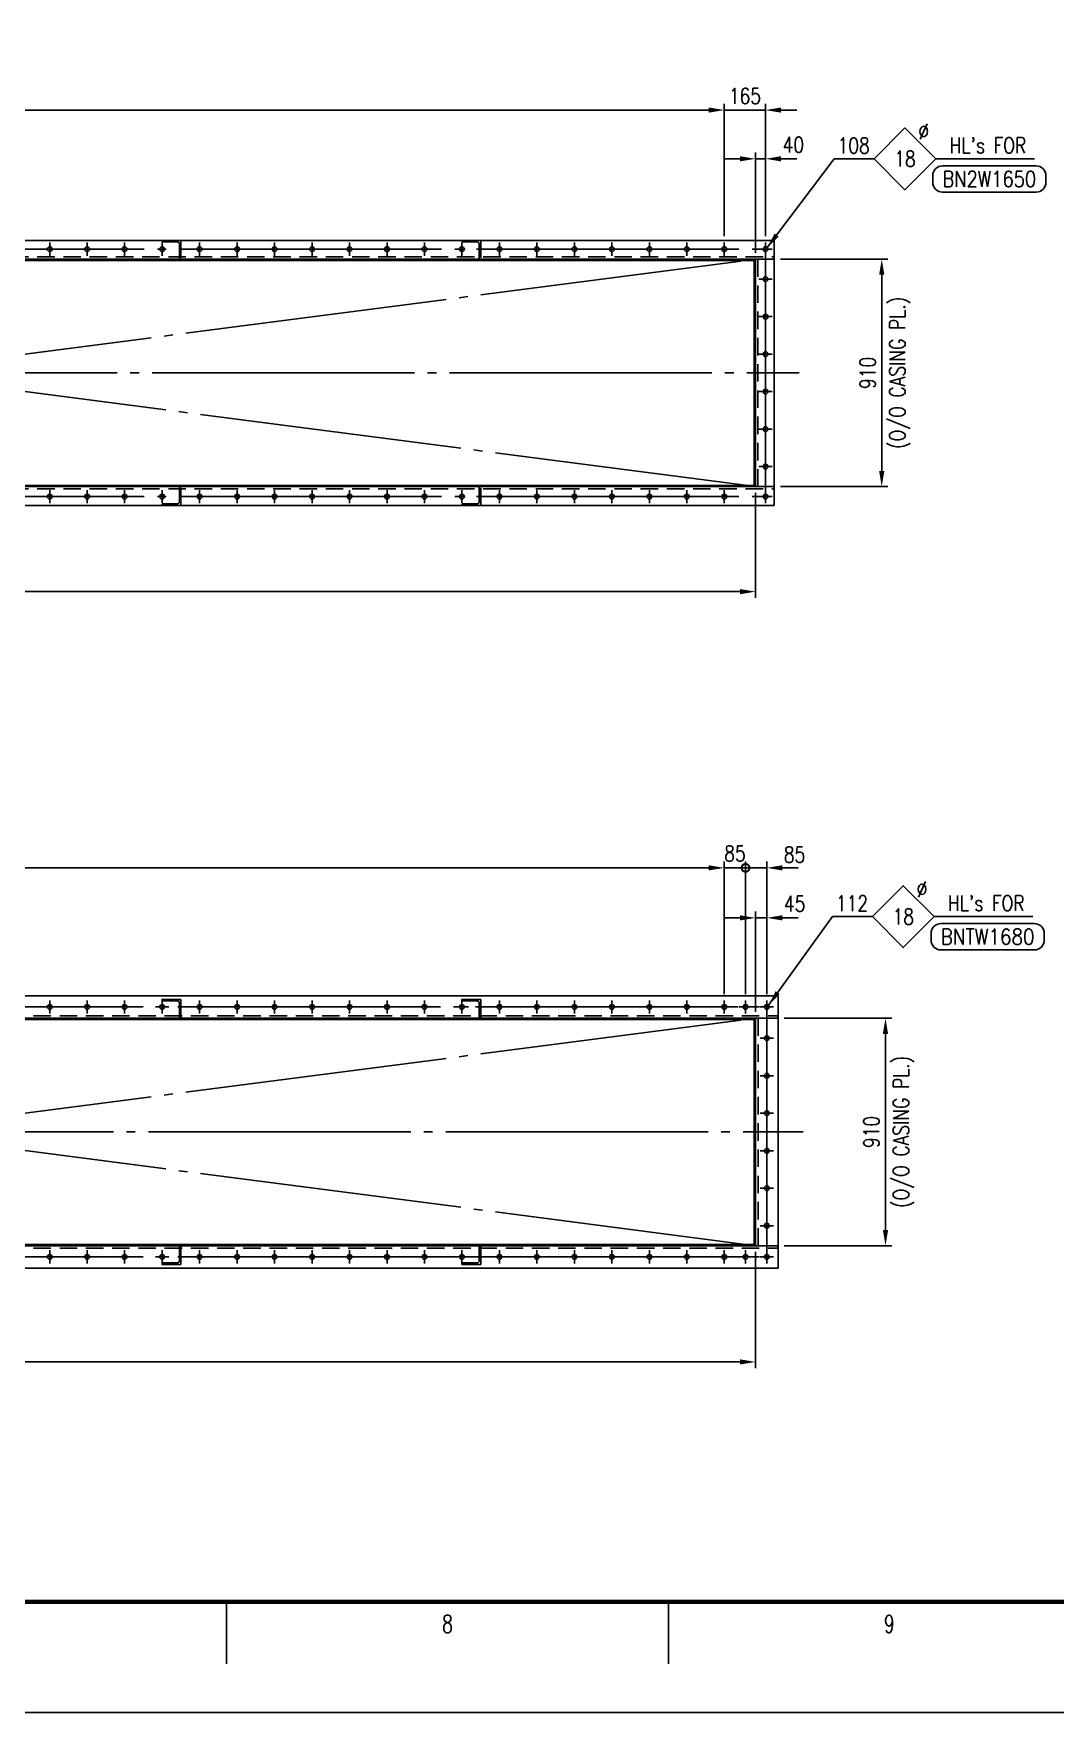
# Model space of a CAD drawing. Header units: millimetres. Extents: x 0 to 134087, y -49114 to 20834.
# Drawn here: x 59088 to 63177, y -48879 to -42163 of the extents above; entities that cross this region are included whole.
import ezdxf
from ezdxf.enums import TextEntityAlignment as Align

# ---------------------------------------------------------------- set-up
doc = ezdxf.new("R2010")
doc.units = ezdxf.units.MM
doc.header["$LTSCALE"] = 35
doc.linetypes.add('JNK-CENTER', pattern=[34, 30, -1.5, 1, -1.5])
doc.linetypes.add('JNK-HIDDEN', pattern=[3, 2, -1])
for name, color, linetype in [('CEN-R', 1, 'JNK-CENTER'), ('CON-G', 3, 'Continuous'), ('CON-W', 7, 'Continuous'), ('CON-Y', 2, 'Continuous'), ('Dim-W', 7, 'Continuous'), ('HID-Y', 2, 'JNK-HIDDEN'), ('STL-OBJT', 7, 'Continuous')]:
    doc.layers.add(name, color=color, linetype=linetype)
doc.styles.add('ROMANS', font='ROMANS.shx', dxfattribs={"width": 0.8})
doc.styles.add('SIMPLEX', font='simplex.shx', dxfattribs={"width": 0.8})
doc.dimstyles.new('DIM25', dxfattribs={"dimscale": 25, "dimtxt": 2.5, "dimasz": 2.5, "dimexe": 1, "dimexo": 1, "dimgap": 1, "dimtad": 1, "dimdec": 1, "dimdsep": 46, "dimtxsty": 'SIMPLEX', "dimcen": 0, "dimclrt": 2, "dimazin": 2, "dimtfac": 1, "dimtdec": 1, "dimtix": 1, "dimtmove": 2, "dimatfit": 0, "dimfxl": 0.18, "dimtolj": 1, "dimtzin": 0, "dimarcsym": 0})

# ---------------------------------------------------------------- blocks, each defined once
blk = doc.blocks.new('TITLE')
at = {"color": 7}
for p, q in [((523.41, 17.68), (523.41, 7.78)), ((594.15, 17.68), (594.15, 7.78)), ((841, 0), (0, 0))]:
    blk.add_line(p, q, dxfattribs=at)
at = {"color": 7, "const_width": 0.707}
blk.add_lwpolyline([(28.29, 17.68), (823.67, 17.68)], dxfattribs=at)
at = {"color": 7, "style": 'ROMANS', "width": 0.7}
for s, p in [('8', (558.78, 14.15)), ('9', (629.51, 14.15))]:
    blk.add_text(s, height=2.83, dxfattribs=at).set_placement(p, align=Align.MIDDLE)
blk = doc.blocks.new('A$C05B03637')
at = {"layer": 'HID-Y'}
for p, q in [((0, 75), (0, 0)), ((75, 75), (0, 75)), ((14.5, 69), (71, 69)), ((75, 73), (75, 75)), ((6, 4), (6, 60.5)), ((0, 0), (2, 0))]:
    blk.add_line(p, q, dxfattribs=at)
for centre, radius, start, end in [((14.5, 60.5), 8.5, 90, 180), ((71, 73), 4, 270, 0), ((2, 4), 4, 270, 0)]:
    blk.add_arc(centre, radius, start, end, dxfattribs=at)
blk = doc.blocks.new('*D2629')
at = {"layer": 'DEFPOINTS', "color": 0, "transparency": 16777216}
for p in [(54977.1, -43975.6), (61977.1, -43975.6), (54977.1, -44395.6)]:
    blk.add_point(p, dxfattribs=at)
at = {"layer": 'Dim-W', "color": 0, "lineweight": -2, "transparency": 16777216}
for p, q in [((54977.1, -44000.6), (54977.1, -44420.6)), ((61977.1, -44000.6), (61977.1, -44420.6)), ((61914.6, -44395.6), (55039.6, -44395.6))]:
    blk.add_line(p, q, dxfattribs=at)
at = {"layer": 'Dim-W', "color": 0, "transparency": 16777216}
for points in [[(55039.6, -44385.2), (55039.6, -44406), (54977.1, -44395.6)], [(61914.6, -44385.2), (61914.6, -44406), (61977.1, -44395.6)]]:
    blk.add_solid(points, dxfattribs=at)
at = {"layer": 'Dim-W', "color": 2, "transparency": 16777216, "char_height": 62.5, "attachment_point": 5, "style": 'SIMPLEX'}
for s, insert in [('\\A1;7000', (58477.1, -44339.3)), ('\\A1;(O/O CASING PL.)', (58477.1, -44468.2))]:
    blk.add_mtext(s, dxfattribs=dict(at, insert=insert))
blk = doc.blocks.new('BOLTHOLE')
at = {"layer": 'CON-W'}
blk.add_line((25.7, 0), (9.9, 0), dxfattribs=at)
blk.add_lwpolyline([(0, 0), (4.95, 4.95), (9.9, 0), (4.95, -4.95)], close=True, dxfattribs=at)
at = {"layer": 'CON-Y', "style": 'SIMPLEX', "width": 0.8}
for s, p in [('%%C', (8.81, 3.12)), ("HL's FOR", (24.37, 0.9))]:
    blk.add_text(s, height=2.5, dxfattribs=at).set_placement(p, align=Align.RIGHT)
blk.add_attdef('4', text='', height=2.5, dxfattribs=at).set_placement((-0.69, 0.87), align=Align.RIGHT)
blk.add_attdef('22', text='', height=2.5, dxfattribs=at).set_placement((4.95, 0), align=Align.MIDDLE_CENTER)
blk = doc.blocks.new('boltmark')
at = {"layer": 'CON-Y'}
blk.add_lwpolyline([(0, -4.2), (15, -4.2, 0.414214), (16.56, -2.64), (16.56, -1.56, 0.414214), (15, 0), (0, 0, 0.414214), (-1.56, -1.56), (-1.56, -2.64, 0.414214)], format="xyb", close=True, dxfattribs=at)
at = {"layer": 'CON-G', "style": 'SIMPLEX', "width": 0.802523}
blk.add_attdef('BN2W1650', text='', height=2.5, dxfattribs=at).set_placement((0, -3.35), (15, -3.35), align=Align.FIT)
blk = doc.blocks.new('*D2630')
at = {"layer": 'DEFPOINTS', "color": 0, "transparency": 16777216}
for p in [(62052.1, -43065.6), (62052.1, -43975.6), (62482.1, -43975.6)]:
    blk.add_point(p, dxfattribs=at)
at = {"layer": 'Dim-W', "color": 0, "lineweight": -2, "transparency": 16777216}
for p, q in [((62077.1, -43065.6), (62507.1, -43065.6)), ((62482.1, -43128.1), (62482.1, -43913.1)), ((62077.1, -43975.6), (62507.1, -43975.6))]:
    blk.add_line(p, q, dxfattribs=at)
at = {"layer": 'Dim-W', "color": 0, "transparency": 16777216}
for points in [[(62471.7, -43128.1), (62492.6, -43128.1), (62482.1, -43065.6)], [(62471.7, -43913.1), (62492.6, -43913.1), (62482.1, -43975.6)]]:
    blk.add_solid(points, dxfattribs=at)
at = {"layer": 'Dim-W', "color": 2, "transparency": 16777216, "char_height": 62.5, "attachment_point": 5, "rotation": 90, "style": 'SIMPLEX'}
for s, insert in [('\\A1;(O/O CASING PL.)', (62554.8, -43520.6)), ('\\A1;910', (62425.9, -43520.6))]:
    blk.add_mtext(s, dxfattribs=dict(at, insert=insert))
blk = doc.blocks.new('*D2634')
at = {"layer": 'DEFPOINTS', "color": 0, "transparency": 16777216}
for p in [(62017.1, -42664.1), (62017.1, -42999.1), (61977.1, -43065.6)]:
    blk.add_point(p, dxfattribs=at)
at = {"layer": 'Dim-W', "color": 0, "lineweight": -2, "transparency": 16777216}
for p, q in [((61977.1, -43040.6), (61977.1, -42639.1)), ((62017.1, -42974.1), (62017.1, -42639.1)), ((61914.6, -42664.1), (61852.1, -42664.1)), ((61977.1, -42664.1), (62017.1, -42664.1)), ((62079.6, -42664.1), (62142.1, -42664.1))]:
    blk.add_line(p, q, dxfattribs=at)
at = {"layer": 'Dim-W', "color": 0, "transparency": 16777216}
blk.add_solid([(61914.6, -42653.7), (61914.6, -42674.5), (61977.1, -42664.1)], dxfattribs=at)
at = {"layer": 'Dim-W', "color": 2, "transparency": 16777216, "insert": (62128.6, -42607.8), "char_height": 62.5, "attachment_point": 5, "style": 'SIMPLEX', "bg_fill": 3, "box_fill_scale": 1.1, "bg_fill_color": 256, "bg_fill_true_color": 13158600, "bg_fill_transparency": 0}
blk.add_mtext('\\A1;40', dxfattribs=at)
at = {"layer": 'Dim-W', "color": 0, "transparency": 16777216}
blk.add_solid([(62079.6, -42653.7), (62079.6, -42674.5), (62017.1, -42664.1)], dxfattribs=at)
blk = doc.blocks.new('*D2539')
at = {"layer": 'DEFPOINTS', "color": 0, "transparency": 16777216}
for p in [(61852.1, -42469.1), (61852.1, -42999.1), (62017.1, -42999.1)]:
    blk.add_point(p, dxfattribs=at)
at = {"layer": 'Dim-W', "color": 0, "lineweight": -2, "transparency": 16777216}
for p, q in [((61852.1, -42974.1), (61852.1, -42444.1)), ((62017.1, -42974.1), (62017.1, -42444.1)), ((61789.6, -42469.1), (61727.1, -42469.1)), ((62017.1, -42469.1), (61852.1, -42469.1)), ((62079.6, -42469.1), (62142.1, -42469.1))]:
    blk.add_line(p, q, dxfattribs=at)
at = {"layer": 'Dim-W', "color": 0, "transparency": 16777216}
for points in [[(61789.6, -42458.7), (61789.6, -42479.5), (61852.1, -42469.1)], [(62079.6, -42458.7), (62079.6, -42479.5), (62017.1, -42469.1)]]:
    blk.add_solid(points, dxfattribs=at)
at = {"layer": 'Dim-W', "color": 2, "transparency": 16777216, "insert": (61934.6, -42412.8), "char_height": 62.5, "attachment_point": 5, "style": 'SIMPLEX'}
blk.add_mtext('\\A1;165', dxfattribs=at)
blk = doc.blocks.new('*D2540')
at = {"layer": 'DEFPOINTS', "color": 0, "transparency": 16777216}
for p in [(61852.1, -42469.1), (55102.1, -42999.1), (61852.1, -42999.1)]:
    blk.add_point(p, dxfattribs=at)
at = {"layer": 'Dim-W', "color": 0, "lineweight": -2, "transparency": 16777216}
for p, q in [((55102.1, -42974.1), (55102.1, -42444.1)), ((61852.1, -42974.1), (61852.1, -42444.1)), ((55164.6, -42469.1), (61789.6, -42469.1))]:
    blk.add_line(p, q, dxfattribs=at)
at = {"layer": 'Dim-W', "color": 0, "transparency": 16777216}
for points in [[(55164.6, -42458.7), (55164.6, -42479.5), (55102.1, -42469.1)], [(61789.6, -42458.7), (61789.6, -42479.5), (61852.1, -42469.1)]]:
    blk.add_solid(points, dxfattribs=at)
at = {"layer": 'Dim-W', "color": 2, "transparency": 16777216, "insert": (58477.1, -42412.8), "char_height": 62.5, "attachment_point": 5, "style": 'SIMPLEX'}
blk.add_mtext('\\A1;45 @ 150 = 6750', dxfattribs=at)
blk = doc.blocks.new('*D2637')
at = {"layer": 'DEFPOINTS', "color": 0, "transparency": 16777216}
for p in [(62067.1, -46102.2), (62067.1, -47012.2), (62497.1, -47012.2)]:
    blk.add_point(p, dxfattribs=at)
at = {"layer": 'Dim-W', "color": 0, "lineweight": -2, "transparency": 16777216}
for p, q in [((62092.1, -46102.2), (62522.1, -46102.2)), ((62497.1, -46164.7), (62497.1, -46949.7)), ((62092.1, -47012.2), (62522.1, -47012.2))]:
    blk.add_line(p, q, dxfattribs=at)
at = {"layer": 'Dim-W', "color": 0, "transparency": 16777216}
for points in [[(62486.7, -46164.7), (62507.6, -46164.7), (62497.1, -46102.2)], [(62486.7, -46949.7), (62507.6, -46949.7), (62497.1, -47012.2)]]:
    blk.add_solid(points, dxfattribs=at)
at = {"layer": 'Dim-W', "color": 2, "transparency": 16777216, "char_height": 62.5, "attachment_point": 5, "rotation": 90, "style": 'SIMPLEX'}
for s, insert in [('\\A1;(O/O CASING PL.)', (62569.8, -46557.2)), ('\\A1;910', (62440.9, -46557.2))]:
    blk.add_mtext(s, dxfattribs=dict(at, insert=insert))
blk = doc.blocks.new('*D2639')
at = {"layer": 'DEFPOINTS', "color": 0, "transparency": 16777216}
for p in [(54977.1, -47012.2), (61977.1, -47012.2), (54977.1, -47477.2)]:
    blk.add_point(p, dxfattribs=at)
at = {"layer": 'Dim-W', "color": 0, "lineweight": -2, "transparency": 16777216}
for p, q in [((54977.1, -47037.2), (54977.1, -47502.2)), ((61977.1, -47037.2), (61977.1, -47502.2)), ((61914.6, -47477.2), (55039.6, -47477.2))]:
    blk.add_line(p, q, dxfattribs=at)
at = {"layer": 'Dim-W', "color": 0, "transparency": 16777216}
for points in [[(55039.6, -47466.8), (55039.6, -47487.6), (54977.1, -47477.2)], [(61914.6, -47466.8), (61914.6, -47487.6), (61977.1, -47477.2)]]:
    blk.add_solid(points, dxfattribs=at)
at = {"layer": 'Dim-W', "color": 2, "transparency": 16777216, "char_height": 62.5, "attachment_point": 5, "style": 'SIMPLEX'}
for s, insert in [('\\A1;7000', (58477.1, -47420.9)), ('\\A1;(O/O CASING PL.)', (58477.1, -47549.8))]:
    blk.add_mtext(s, dxfattribs=dict(at, insert=insert))
blk = doc.blocks.new('*D2644')
at = {"layer": 'DEFPOINTS', "color": 0, "transparency": 16777216}
for p in [(62022.1, -45700.7), (62022.1, -46030.7), (61977.1, -46102.2)]:
    blk.add_point(p, dxfattribs=at)
at = {"layer": 'Dim-W', "color": 0, "lineweight": -2, "transparency": 16777216}
for p, q in [((61914.6, -45700.7), (61852.1, -45700.7)), ((61977.1, -46077.2), (61977.1, -45675.7)), ((61977.1, -45700.7), (62022.1, -45700.7)), ((62022.1, -46005.7), (62022.1, -45675.7)), ((62084.6, -45700.7), (62147.1, -45700.7))]:
    blk.add_line(p, q, dxfattribs=at)
at = {"layer": 'Dim-W', "color": 0, "transparency": 16777216}
blk.add_solid([(61914.6, -45690.3), (61914.6, -45711.1), (61977.1, -45700.7)], dxfattribs=at)
at = {"layer": 'Dim-W', "color": 2, "transparency": 16777216, "insert": (62133.7, -45644.4), "char_height": 62.5, "attachment_point": 5, "style": 'SIMPLEX', "bg_fill": 3, "box_fill_scale": 1.1, "bg_fill_color": 256, "bg_fill_true_color": 13158600, "bg_fill_transparency": 0}
blk.add_mtext('\\A1;45', dxfattribs=at)
at = {"layer": 'Dim-W', "color": 0, "transparency": 16777216}
blk.add_solid([(62084.6, -45690.3), (62084.6, -45711.1), (62022.1, -45700.7)], dxfattribs=at)
blk = doc.blocks.new('*D2551')
at = {"layer": 'DEFPOINTS', "color": 0, "transparency": 16777216}
for p in [(61852.1, -45500.7), (55102.1, -46030.7), (61852.1, -46030.7)]:
    blk.add_point(p, dxfattribs=at)
at = {"layer": 'Dim-W', "color": 0, "lineweight": -2, "transparency": 16777216}
for p, q in [((55102.1, -46005.7), (55102.1, -45475.7)), ((55164.6, -45500.7), (61789.6, -45500.7)), ((61852.1, -46005.7), (61852.1, -45475.7))]:
    blk.add_line(p, q, dxfattribs=at)
at = {"layer": 'Dim-W', "color": 0, "transparency": 16777216}
for points in [[(55164.6, -45490.3), (55164.6, -45511.1), (55102.1, -45500.7)], [(61789.6, -45490.3), (61789.6, -45511.1), (61852.1, -45500.7)]]:
    blk.add_solid(points, dxfattribs=at)
at = {"layer": 'Dim-W', "color": 2, "transparency": 16777216, "insert": (58477.1, -45444.4), "char_height": 62.5, "attachment_point": 5, "style": 'SIMPLEX'}
blk.add_mtext('\\A1; 45 @ 150 = 6750', dxfattribs=at)
blk = doc.blocks.new('_DotSmall')
at = {"color": 0, "linetype": 'ByBlock', "const_width": 0.5}
blk.add_lwpolyline([(-0.0625, 0, 1), (0.0625, 0, 1)], format="xyb", close=True, dxfattribs=at)
blk = doc.blocks.new('*D2552')
at = {"layer": 'DEFPOINTS', "color": 0, "transparency": 16777216}
for p in [(61852.1, -45500.7), (61937.1, -45500.7), (61937.1, -46030.7)]:
    blk.add_point(p, dxfattribs=at)
at = {"layer": 'Dim-W', "color": 0, "lineweight": -2, "transparency": 16777216}
for p, q in [((61852.1, -45500.7), (61937.1, -45500.7)), ((61937.1, -46005.7), (61937.1, -45475.7))]:
    blk.add_line(p, q, dxfattribs=at)
at = {"layer": 'Dim-W', "color": 0, "lineweight": -2, "transparency": 16777216, "xscale": 62.5, "yscale": 62.5, "zscale": 62.5}
blk.add_blockref('_DotSmall', (61937.1, -45500.7), dxfattribs=at)
at = {"layer": 'Dim-W', "color": 2, "transparency": 16777216, "insert": (61894.6, -45443.3), "char_height": 62.5, "attachment_point": 5, "style": 'SIMPLEX'}
blk.add_mtext('\\A1;85', dxfattribs=at)
blk = doc.blocks.new('_None')
blk = doc.blocks.new('*D2553')
at = {"layer": 'DEFPOINTS', "color": 0, "transparency": 16777216}
for p in [(62022.1, -45500.7), (61937.1, -46030.7), (62022.1, -46030.7)]:
    blk.add_point(p, dxfattribs=at)
at = {"layer": 'Dim-W', "color": 0, "lineweight": -2, "transparency": 16777216}
for p, q in [((61937.1, -45500.7), (61874.6, -45500.7)), ((61937.1, -46005.7), (61937.1, -45475.7)), ((61937.1, -45500.7), (62022.1, -45500.7)), ((62022.1, -46005.7), (62022.1, -45475.7)), ((62084.6, -45500.7), (62147.1, -45500.7))]:
    blk.add_line(p, q, dxfattribs=at)
at = {"layer": 'Dim-W', "color": 0, "lineweight": -2, "transparency": 16777216, "xscale": 62.5, "yscale": 62.5, "zscale": 62.5}
blk.add_blockref('_DotSmall', (61937.1, -45500.7), dxfattribs=at)
at = {"layer": 'Dim-W', "color": 2, "transparency": 16777216, "insert": (62133, -45448), "char_height": 62.5, "attachment_point": 5, "style": 'SIMPLEX', "bg_fill": 3, "box_fill_scale": 1.1, "bg_fill_color": 256, "bg_fill_true_color": 13158600, "bg_fill_transparency": 0}
blk.add_mtext('\\A1;85', dxfattribs=at)
at = {"layer": 'Dim-W', "color": 0, "transparency": 16777216}
blk.add_solid([(62084.6, -45490.3), (62084.6, -45511.1), (62022.1, -45500.7)], dxfattribs=at)

msp = doc.modelspace()

# ---------------------------------------------------------------- linework, layer by layer
at = {"layer": 'CEN-R'}
for p, q in [((54910.6409, -43025.567), (62043.6409, -43025.567)), ((59152.1409, -42999.067), (59152.1409, -43052.067)), ((59302.1409, -42999.067), (59302.1409, -43052.067)), ((59452.1409, -42999.067), (59452.1409, -43052.067)), ((59602.1409, -42999.067), (59602.1409, -43052.067)), ((59752.1409, -42999.067), (59752.1409, -43052.067)), ((59902.1409, -42999.067), (59902.1409, -43052.067)), ((60052.1409, -42999.067), (60052.1409, -43052.067)), ((60202.1409, -42999.067), (60202.1409, -43052.067)), ((60352.1409, -42999.067), (60352.1409, -43052.067)), ((60502.1409, -42999.067), (60502.1409, -43052.067)), ((60652.1409, -42999.067), (60652.1409, -43052.067)), ((60802.1409, -42999.067), (60802.1409, -43052.067)), ((60952.1409, -42999.067), (60952.1409, -43052.067)), ((61102.1409, -42999.067), (61102.1409, -43052.067)), ((61252.1409, -42999.067), (61252.1409, -43052.067)), ((61402.1409, -42999.067), (61402.1409, -43052.067)), ((61552.1409, -42999.067), (61552.1409, -43052.067)), ((61702.1409, -42999.067), (61702.1409, -43052.067)), ((61845.6409, -43025.567), (61898.6409, -43025.567)), ((61852.1409, -42999.067), (61852.1409, -43052.067)), ((62043.6409, -43025.567), (61990.6409, -43025.567)), ((62017.1409, -43052.067), (62017.1409, -42999.067)), ((62017.1409, -42999.067), (62017.1409, -44042.067)), ((61977.1409, -43975.567), (54977.1409, -43065.567)), ((54977.1409, -43975.567), (61977.1409, -43065.567)), ((62017.1409, -43119.067), (62017.1409, -43172.067)), ((61990.6409, -43145.567), (62043.6409, -43145.567)), ((61990.6409, -43295.567), (62043.6409, -43295.567)), ((62017.1409, -43269.067), (62017.1409, -43322.067)), ((61990.6409, -43445.567), (62043.6409, -43445.567)), ((62017.1409, -43419.067), (62017.1409, -43472.067)), ((54802.1409, -43520.567), (62152.1409, -43520.567)), ((61990.6409, -43595.567), (62043.6409, -43595.567)), ((62017.1409, -43772.067), (62017.1409, -43719.067)), ((61990.6409, -43745.567), (62043.6409, -43745.567)), ((61990.6409, -43895.567), (62043.6409, -43895.567)), ((62017.1409, -43922.067), (62017.1409, -43869.067)), ((62017.1409, -43904.067), (62017.1409, -43957.067)), ((59152.1409, -44042.067), (59152.1409, -43989.067)), ((59302.1409, -44042.067), (59302.1409, -43989.067)), ((59452.1409, -44042.067), (59452.1409, -43989.067)), ((59602.1409, -44042.067), (59602.1409, -43989.067)), ((59752.1409, -44042.067), (59752.1409, -43989.067)), ((59902.1409, -44042.067), (59902.1409, -43989.067)), ((60052.1409, -44042.067), (60052.1409, -43989.067)), ((60202.1409, -44042.067), (60202.1409, -43989.067)), ((60352.1409, -44042.067), (60352.1409, -43989.067)), ((60502.1409, -44042.067), (60502.1409, -43989.067)), ((60652.1409, -44042.067), (60652.1409, -43989.067)), ((60802.1409, -44042.067), (60802.1409, -43989.067)), ((60952.1409, -44042.067), (60952.1409, -43989.067)), ((61102.1409, -44042.067), (61102.1409, -43989.067)), ((61252.1409, -44042.067), (61252.1409, -43989.067)), ((61402.1409, -44042.067), (61402.1409, -43989.067)), ((61552.1409, -44042.067), (61552.1409, -43989.067)), ((61702.1409, -44042.067), (61702.1409, -43989.067)), ((61852.1409, -44042.067), (61852.1409, -43989.067)), ((62017.1409, -43989.067), (62017.1409, -44042.067)), ((54910.6409, -44015.567), (62043.6409, -44015.567)), ((61845.6409, -44015.567), (61898.6409, -44015.567)), ((62043.6409, -44015.567), (61990.6409, -44015.567)), ((54905.6409, -46057.1788), (62048.6409, -46057.1788)), ((59125.6409, -46057.1788), (59178.6409, -46057.1788)), ((59152.1409, -46030.6788), (59152.1409, -46083.6788)), ((59275.6409, -46057.1788), (59328.6409, -46057.1788)), ((59302.1409, -46030.6788), (59302.1409, -46083.6788)), ((59425.6409, -46057.1788), (59478.6409, -46057.1788)), ((59452.1409, -46030.6788), (59452.1409, -46083.6788)), ((59575.6409, -46057.1788), (59628.6409, -46057.1788)), ((59602.1409, -46030.6788), (59602.1409, -46083.6788)), ((59725.6409, -46057.1788), (59778.6409, -46057.1788)), ((59752.1409, -46030.6788), (59752.1409, -46083.6788)), ((59875.6409, -46057.1788), (59928.6409, -46057.1788)), ((59902.1409, -46030.6788), (59902.1409, -46083.6788)), ((60025.6409, -46057.1788), (60078.6409, -46057.1788)), ((60052.1409, -46030.6788), (60052.1409, -46083.6788)), ((60175.6409, -46057.1788), (60228.6409, -46057.1788)), ((60202.1409, -46030.6788), (60202.1409, -46083.6788)), ((60325.6409, -46057.1788), (60378.6409, -46057.1788)), ((60352.1409, -46030.6788), (60352.1409, -46083.6788)), ((60475.6409, -46057.1788), (60528.6409, -46057.1788)), ((60502.1409, -46030.6788), (60502.1409, -46083.6788)), ((60625.6409, -46057.1788), (60678.6409, -46057.1788)), ((60652.1409, -46030.6788), (60652.1409, -46083.6788)), ((60775.6409, -46057.1788), (60828.6409, -46057.1788)), ((60802.1409, -46030.6788), (60802.1409, -46083.6788)), ((60925.6409, -46057.1788), (60978.6409, -46057.1788)), ((60952.1409, -46030.6788), (60952.1409, -46083.6788)), ((61075.6409, -46057.1788), (61128.6409, -46057.1788)), ((61102.1409, -46030.6788), (61102.1409, -46083.6788)), ((61225.6409, -46057.1788), (61278.6409, -46057.1788)), ((61252.1409, -46030.6788), (61252.1409, -46083.6788)), ((61375.6409, -46057.1788), (61428.6409, -46057.1788)), ((61402.1409, -46030.6788), (61402.1409, -46083.6788)), ((61525.6409, -46057.1788), (61578.6409, -46057.1788)), ((61552.1409, -46030.6788), (61552.1409, -46083.6788)), ((61675.6409, -46057.1788), (61728.6409, -46057.1788)), ((61702.1409, -46030.6788), (61702.1409, -46083.6788)), ((61825.6409, -46057.1788), (61878.6409, -46057.1788)), ((61852.1409, -46030.6788), (61852.1409, -46083.6788)), ((62048.6409, -46057.1788), (61995.6409, -46057.1788)), ((62022.1409, -46083.6788), (62022.1409, -46030.6788)), ((62022.1409, -46030.6788), (62022.1409, -47083.6788)), ((61977.1409, -47012.1788), (54977.1409, -46102.1788)), ((54977.1409, -47012.1788), (61977.1409, -46102.1788)), ((62022.1409, -46130.6788), (62022.1409, -46183.6788)), ((62022.1409, -46130.6788), (62022.1409, -46183.6788)), ((62048.6409, -46182.1788), (61995.6409, -46182.1788)), ((62048.6409, -46332.1788), (61995.6409, -46332.1788)), ((62048.6409, -46482.1788), (61995.6409, -46482.1788)), ((54787.1409, -46557.1788), (62167.1409, -46557.1788)), ((62048.6409, -46632.1788), (61995.6409, -46632.1788)), ((62048.6409, -46782.1788), (61995.6409, -46782.1788)), ((62048.6409, -46932.1788), (61995.6409, -46932.1788)), ((62022.1409, -46930.6788), (62022.1409, -46983.6788)), ((62022.1409, -46930.6788), (62022.1409, -46983.6788)), ((54905.6409, -47057.1788), (62048.6409, -47057.1788)), ((59125.6409, -47057.1788), (59178.6409, -47057.1788)), ((59152.1409, -47083.6788), (59152.1409, -47030.6788)), ((59275.6409, -47057.1788), (59328.6409, -47057.1788)), ((59302.1409, -47083.6788), (59302.1409, -47030.6788)), ((59425.6409, -47057.1788), (59478.6409, -47057.1788)), ((59452.1409, -47083.6788), (59452.1409, -47030.6788)), ((59575.6409, -47057.1788), (59628.6409, -47057.1788)), ((59602.1409, -47083.6788), (59602.1409, -47030.6788)), ((59725.6409, -47057.1788), (59778.6409, -47057.1788)), ((59752.1409, -47083.6788), (59752.1409, -47030.6788)), ((59875.6409, -47057.1788), (59928.6409, -47057.1788)), ((59902.1409, -47083.6788), (59902.1409, -47030.6788)), ((60025.6409, -47057.1788), (60078.6409, -47057.1788)), ((60052.1409, -47083.6788), (60052.1409, -47030.6788)), ((60175.6409, -47057.1788), (61978.6409, -47057.1788)), ((60202.1409, -47083.6788), (60202.1409, -47030.6788)), ((60325.6409, -47057.1788), (60378.6409, -47057.1788)), ((60352.1409, -47083.6788), (60352.1409, -47030.6788)), ((60475.6409, -47057.1788), (60528.6409, -47057.1788)), ((60502.1409, -47083.6788), (60502.1409, -47030.6788)), ((60625.6409, -47057.1788), (60678.6409, -47057.1788)), ((60652.1409, -47083.6788), (60652.1409, -47030.6788)), ((60775.6409, -47057.1788), (60828.6409, -47057.1788)), ((60802.1409, -47083.6788), (60802.1409, -47030.6788)), ((60925.6409, -47057.1788), (60978.6409, -47057.1788)), ((60952.1409, -47083.6788), (60952.1409, -47030.6788)), ((61075.6409, -47057.1788), (61128.6409, -47057.1788)), ((61102.1409, -47083.6788), (61102.1409, -47030.6788)), ((61225.6409, -47057.1788), (61278.6409, -47057.1788)), ((61252.1409, -47083.6788), (61252.1409, -47030.6788)), ((61375.6409, -47057.1788), (61428.6409, -47057.1788)), ((61402.1409, -47083.6788), (61402.1409, -47030.6788)), ((61525.6409, -47057.1788), (61578.6409, -47057.1788)), ((61552.1409, -47083.6788), (61552.1409, -47030.6788)), ((61675.6409, -47057.1788), (61728.6409, -47057.1788)), ((61702.1409, -47083.6788), (61702.1409, -47030.6788)), ((61825.6409, -47057.1788), (61878.6409, -47057.1788)), ((61825.6409, -47057.1788), (61878.6409, -47057.1788)), ((61852.1409, -47083.6788), (61852.1409, -47030.6788)), ((61910.6409, -47057.1788), (61963.6409, -47057.1788)), ((61910.6409, -47057.1788), (61963.6409, -47057.1788)), ((61925.6409, -47057.1788), (61978.6409, -47057.1788)), ((61937.1409, -47083.6788), (61937.1409, -47030.6788)), ((62048.6409, -47057.1788), (61995.6409, -47057.1788)), ((62022.1409, -47030.6788), (62022.1409, -47083.6788))]:
    msp.add_line(p, q, dxfattribs=at)
at = {"layer": 'CON-G'}
for p, q in [((54902.1409, -42990.567), (62052.1409, -42990.567)), ((62052.1409, -42990.567), (62052.1409, -44050.567)), ((54902.1409, -43065.567), (62052.1409, -43065.567)), ((54982.1409, -43070.567), (61972.1409, -43070.567)), ((61972.1409, -43065.567), (61972.1409, -43975.567)), ((61977.1409, -43065.567), (61977.1409, -43975.567)), ((54902.1409, -43975.567), (62052.1409, -43975.567)), ((54982.1409, -43970.567), (61972.1409, -43970.567)), ((54902.1409, -44050.567), (62052.1409, -44050.567)), ((54887.1409, -46012.1788), (62067.1409, -46012.1788)), ((62067.1409, -46012.1788), (62067.1409, -47102.1788)), ((54887.1409, -46102.1788), (62067.1409, -46102.1788)), ((54982.1409, -46107.1788), (61972.1409, -46107.1788)), ((61972.1409, -46102.1788), (61972.1409, -47012.1788)), ((61977.1409, -46102.1788), (61977.1409, -47012.1788)), ((54887.1409, -47012.1788), (62067.1409, -47012.1788)), ((54982.1409, -47007.1788), (61972.1409, -47007.1788)), ((54887.1409, -47102.1788), (62067.1409, -47102.1788))]:
    msp.add_line(p, q, dxfattribs=at)
for points in [[(59677.1409, -46027.1788), (59677.1409, -46102.1788), (59675.1409, -46102.1788, -0.414213562), (59671.1409, -46098.1788), (59671.1409, -46041.6788, 0.414213562), (59662.6409, -46033.1788), (59606.1409, -46033.1788, -0.414213562), (59602.1409, -46029.1788), (59602.1409, -46027.1788)], [(60877.1409, -46027.1788), (60877.1409, -46102.1788), (60875.1409, -46102.1788, -0.414213562), (60871.1409, -46098.1788), (60871.1409, -46041.6788, 0.414213562), (60862.6409, -46033.1788), (60806.1409, -46033.1788, -0.414213562), (60802.1409, -46029.1788), (60802.1409, -46027.1788)], [(59677.1409, -47087.1788), (59677.1409, -47012.1788), (59675.1409, -47012.1788, 0.414213562), (59671.1409, -47016.1788), (59671.1409, -47072.6788, -0.414213562), (59662.6409, -47081.1788), (59606.1409, -47081.1788, 0.414213562), (59602.1409, -47085.1788), (59602.1409, -47087.1788)], [(60877.1409, -47087.1788), (60877.1409, -47012.1788), (60875.1409, -47012.1788, 0.414213562), (60871.1409, -47016.1788), (60871.1409, -47072.6788, -0.414213562), (60862.6409, -47081.1788), (60806.1409, -47081.1788, 0.414213562), (60802.1409, -47085.1788), (60802.1409, -47087.1788)]]:
    msp.add_lwpolyline(points, format="xyb", close=True, dxfattribs=at)
for centre in [(59152.1409, -43025.567), (59302.1409, -43025.567), (59452.1409, -43025.567), (59602.1409, -43025.567), (59752.1409, -43025.567), (59902.1409, -43025.567), (60052.1409, -43025.567), (60202.1409, -43025.567), (60352.1409, -43025.567), (60502.1409, -43025.567), (60652.1409, -43025.567), (60802.1409, -43025.567), (60952.1409, -43025.567), (61102.1409, -43025.567), (61252.1409, -43025.567), (61402.1409, -43025.567), (61552.1409, -43025.567), (61702.1409, -43025.567), (61852.1409, -43025.567), (62017.1409, -43025.567), (62017.1409, -43145.567), (62017.1409, -43295.567), (62017.1409, -43445.567), (62017.1409, -43595.567), (62017.1409, -43745.567), (62017.1409, -43895.567), (59152.1409, -44015.567), (59302.1409, -44015.567), (59452.1409, -44015.567), (59602.1409, -44015.567), (59752.1409, -44015.567), (59902.1409, -44015.567), (60052.1409, -44015.567), (60202.1409, -44015.567), (60352.1409, -44015.567), (60502.1409, -44015.567), (60652.1409, -44015.567), (60802.1409, -44015.567), (60952.1409, -44015.567), (61102.1409, -44015.567), (61252.1409, -44015.567), (61402.1409, -44015.567), (61552.1409, -44015.567), (61702.1409, -44015.567), (61852.1409, -44015.567), (62017.1409, -44015.567), (59152.1409, -46057.1788), (59302.1409, -46057.1788), (59452.1409, -46057.1788), (59602.1409, -46057.1788), (59752.1409, -46057.1788), (59902.1409, -46057.1788), (60052.1409, -46057.1788), (60202.1409, -46057.1788), (60352.1409, -46057.1788), (60502.1409, -46057.1788), (60652.1409, -46057.1788), (60802.1409, -46057.1788), (60952.1409, -46057.1788), (61102.1409, -46057.1788), (61252.1409, -46057.1788), (61402.1409, -46057.1788), (61552.1409, -46057.1788), (61702.1409, -46057.1788), (61852.1409, -46057.1788), (62022.1409, -46057.1788), (62022.1409, -46182.1788), (62022.1409, -46332.1788), (62022.1409, -46482.1788), (62022.1409, -46632.1788), (62022.1409, -46782.1788), (62022.1409, -46932.1788), (59152.1409, -47057.1788), (59302.1409, -47057.1788), (59452.1409, -47057.1788), (59602.1409, -47057.1788), (59752.1409, -47057.1788), (59902.1409, -47057.1788), (60052.1409, -47057.1788), (60202.1409, -47057.1788), (60352.1409, -47057.1788), (60502.1409, -47057.1788), (60652.1409, -47057.1788), (60802.1409, -47057.1788), (60952.1409, -47057.1788), (61102.1409, -47057.1788), (61252.1409, -47057.1788), (61402.1409, -47057.1788), (61552.1409, -47057.1788), (61702.1409, -47057.1788), (61852.1409, -47057.1788), (61937.1409, -47057.1788), (62022.1409, -47057.1788)]:
    msp.add_circle(centre, 9.5, dxfattribs=at)
at = {"layer": 'HID-Y'}
for p, q in [((54902.1409, -43056.567), (62052.1409, -43056.567)), ((61986.1409, -43065.567), (61986.1409, -43975.567)), ((54902.1409, -43984.567), (62052.1409, -43984.567)), ((54887.1409, -46092.1788), (62067.1409, -46092.1788)), ((61987.1409, -46102.1788), (61987.1409, -47012.1788)), ((54887.1409, -47022.1788), (62067.1409, -47022.1788))]:
    msp.add_line(p, q, dxfattribs=at)
at = {"layer": 'STL-OBJT'}
for p, q in [((62291.462, -42664.067), (62451.2111, -42664.067)), ((62284.7886, -45695.6788), (62444.5377, -45695.6788))]:
    msp.add_line(p, q, dxfattribs=at)

# ---------------------------------------------------------------- block references
at = {"linetype": 'ByBlock', "xscale": 24.99999999749996, "yscale": 24.99999999749996, "zscale": 24.99999999749996}
msp.add_blockref('TITLE', (46774.7711, -48879.4503), dxfattribs=at)
at = {"layer": 'CON-Y', "xscale": 25, "yscale": 25, "zscale": 25}
msp.add_blockref('boltmark', (62725.1123, -42692.1542), dxfattribs=at).add_auto_attribs({'BN2W1650': 'BN2W1650'})
at = {"layer": 'CON-Y'}
ref = msp.add_blockref('boltmark', (62718.439, -45723.766), dxfattribs=dict(at, xscale=25, yscale=25, zscale=25))
ref.add_attrib('BN2W1650', 'BNTW1680', dxfattribs={"layer": 'CON-G', "height": 62.5, "style": 'SIMPLEX', "width": 0.812878}).set_placement((62718.439, -45807.5077), (63093.4275, -45807.5077), align=Align.FIT)
at = {"layer": 'Dim-W', "xscale": -1}
for p in [(59677.1408, -43065.567), (60877.1408, -43065.567)]:
    msp.add_blockref('A$C05B03637', p, dxfattribs=at)
at = {"layer": 'Dim-W', "rotation": 180}
for p in [(59677.1408, -43975.5671), (60877.1408, -43975.5671)]:
    msp.add_blockref('A$C05B03637', p, dxfattribs=at)
at = {"layer": 'STL-OBJT', "xscale": 25, "yscale": 25, "zscale": 25}
for p, values in [((62451.2111, -42664.067), {'4': '108', '22': '18'}), ((62444.5377, -45695.6788), {'4': '112', '22': '18'})]:
    msp.add_blockref('BOLTHOLE', p, dxfattribs=at).add_auto_attribs(values)

# ---------------------------------------------------------------- dimensions: what is measured, and where the dimension line sits
at = {"layer": 'Dim-W'}
for base, p1, p2, angle, picture, middle in [((62482.1409, -43975.567), (62052.1409, -43065.567), (62052.1409, -43975.567), 270, '*D2630', (62482.1409, -43520.567)), ((54977.1409, -44395.567), (61977.1409, -43975.567), (54977.1409, -43975.567), 180, '*D2629', (58477.1409, -44395.567)), ((62497.1409, -47012.1788), (62067.1409, -46102.1788), (62067.1409, -47012.1788), 270, '*D2637', (62497.1409, -46557.1788)), ((54977.1409, -47477.1788), (61977.1409, -47012.1788), (54977.1409, -47012.1788), 180, '*D2639', (58477.1409, -47477.1788))]:
    dim = msp.add_linear_dim(base=base, p1=p1, p2=p2, angle=angle, text='<>\\X(O/O CASING PL.)', dimstyle='DIM25', dxfattribs=at)
    dim.commit()
    dim.dimension.update_dxf_attribs({"geometry": picture, "text_midpoint": middle})

# ---------------------------------------------------------------- next in the draw order: dimensions: what is measured, and where the dimension line sits
for base, p1, p2, picture, middle in [((62017.1409, -42664.067), (61977.1409, -43065.567), (62017.1409, -42999.067), '*D2634', (62128.6065, -42607.817)), ((62022.1409, -45700.6788), (61977.1409, -46102.1788), (62022.1409, -46030.6788), '*D2644', (62133.6526, -45644.4288))]:
    dim = msp.add_linear_dim(base=base, p1=p1, p2=p2, dimstyle='DIM25', override={"dimtfill": 1}, dxfattribs=at)
    dim.commit()
    dim.dimension.update_dxf_attribs({"geometry": picture, "text_midpoint": middle, "dimtype": 160})

# ---------------------------------------------------------------- next in the draw order: linework, layer by layer
at = {"layer": 'CEN-R'}
for p, q in [((61910.6409, -46057.1788), (61963.6409, -46057.1788)), ((61937.1409, -46030.6788), (61937.1409, -46083.6788))]:
    msp.add_line(p, q, dxfattribs=at)
at = {"layer": 'CON-G'}
msp.add_circle((61937.1409, -46057.1788), 9.5, dxfattribs=at)

# ---------------------------------------------------------------- next in the draw order: dimensions: what is measured, and where the dimension line sits
at = {"layer": 'Dim-W'}
for base, p1, p2, text, picture, middle in [((61852.1409, -42469.067), (55102.1409, -42999.067), (61852.1409, -42999.067), '45 @ 150 = <>', '*D2540', (58477.1409, -42412.817)), ((61852.1409, -45500.6788), (55102.1409, -46030.6788), (61852.1409, -46030.6788), ' 45 @ 150 = <>', '*D2551', (58477.1409, -45444.4288))]:
    dim = msp.add_linear_dim(base=base, p1=p1, p2=p2, text=text, dimstyle='DIM25', dxfattribs=at)
    dim.commit()
    dim.dimension.update_dxf_attribs({"geometry": picture, "text_midpoint": middle})
dim = msp.add_linear_dim(base=(61852.1409, -42469.067), p1=(62017.1409, -42999.067), p2=(61852.1409, -42999.067), angle=180, dimstyle='DIM25', dxfattribs=at)
dim.commit()
dim.dimension.update_dxf_attribs({"geometry": '*D2539', "text_midpoint": (61934.6409, -42412.817)})
dim = msp.add_linear_dim(base=(61937.1409, -45500.6788), p1=(61852.1409, -45500.6788), p2=(61937.1409, -46030.6788), dimstyle='DIM25', override={"dimblk1": 'None', "dimblk2": 'DotSmall', "dimsah": 1, "dimtix": 0}, dxfattribs=at)
dim.commit()
dim.dimension.update_dxf_attribs({"geometry": '*D2552', "text_midpoint": (61894.6409, -45443.2681), "dimtype": 160})

# ---------------------------------------------------------------- next in the draw order: leaders
for points in [[(62024.0151, -43019.01), (62291.462, -42664.067)], [(62029.0151, -46050.6218), (62284.7886, -45695.6788)]]:
    msp.add_leader(points, dimstyle='DIM25', override={"dimgap": 1, "dimtad": 0, "dimdec": 0, "dimtdec": 0, "dimtix": 0, "dimatfit": 2, "dimtfill": 1}, dxfattribs=at)

# ---------------------------------------------------------------- next in the draw order: dimensions: what is measured, and where the dimension line sits
dim = msp.add_linear_dim(base=(62022.1409, -45500.6788), p1=(61937.1409, -46030.6788), p2=(62022.1409, -46030.6788), dimstyle='DIM25', override={"dimblk1": 'DotSmall', "dimsah": 1, "dimtix": 0, "dimtfill": 1}, dxfattribs=at)
dim.commit()
dim.dimension.update_dxf_attribs({"geometry": '*D2553', "text_midpoint": (62132.9632, -45447.9864), "dimtype": 160})

doc.saveas('drawing.dxf')
